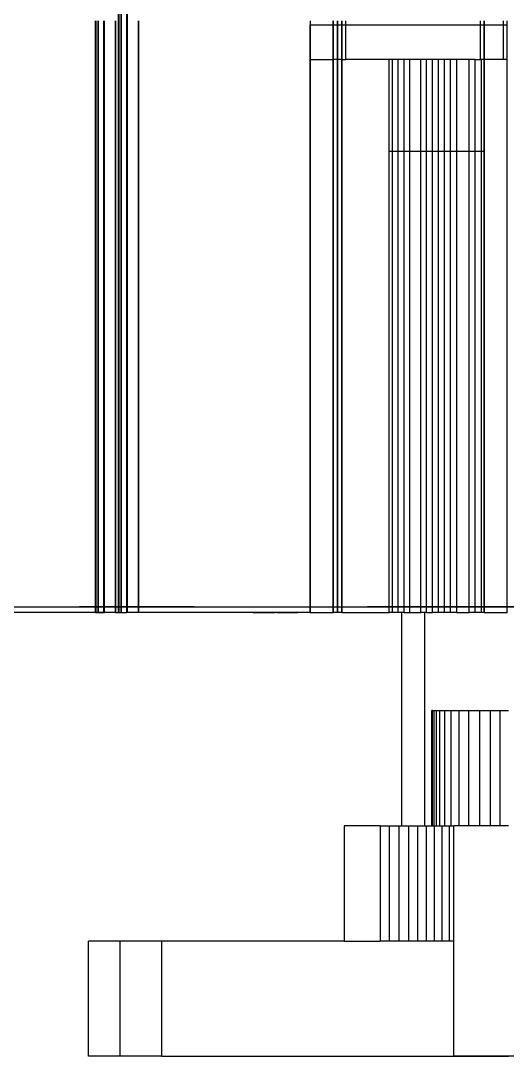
# Model space of a CAD drawing. Extents: x -20.4 to 13.4, y -9.4 to 9.8.
# Drawn here: x -12.57 to -8.34, y -9.38 to -0.39 of the extents above; entities that cross this region are included whole.
import ezdxf

# ---------------------------------------------------------------- set-up
doc = ezdxf.new("R2010")
doc.units = 0
doc.linetypes.add('CENTER', pattern=[50.8, 31.75, -6.35, 6.35, -6.35])
doc.layers.get('0').update_dxf_attribs({"linetype": 'CONTINUOUS'})

msp = doc.modelspace()

# ---------------------------------------------------------------- linework, layer by layer
for p, q in [((-11.7169, -5.525), (-11.7169, 1.0133)), ((-11.7128, -5.525), (-11.7128, 1.0133)), ((-11.6951, -5.525), (-11.6951, 1.0133)), ((-11.691, -5.525), (-11.691, 1.0133)), ((-11.6443, -5.525), (-11.6443, 1.0133)), ((-11.6402, -5.525), (-11.6402, 1.0133)), ((-11.9169, -5.525), (-11.9169, -0.3892)), ((-11.9127, -5.525), (-11.9127, -0.3892)), ((-11.8951, -5.525), (-11.8951, -0.3892)), ((-11.891, -5.525), (-11.891, -0.3892)), ((-11.8443, -5.525), (-11.8443, -0.3892)), ((-11.8401, -5.525), (-11.8401, -0.3892)), ((-11.7447, -5.525), (-11.7447, -0.3892)), ((-11.7405, -5.525), (-11.7405, -0.3892)), ((-11.5447, -5.525), (-11.5447, -0.3892)), ((-11.5405, -5.525), (-11.5405, -0.3892)), ((-10.0547, -0.3892), (-10.0547, -0.425)), ((-10.0547, -0.425), (-10.0505, -0.425)), ((-10.0547, -0.725), (-10.0547, -0.425)), ((-10.0505, -0.425), (-10.0505, -0.3892)), ((-10.0505, -0.425), (-9.8547, -0.425)), ((-10.0505, -0.725), (-10.0505, -0.425)), ((-9.8547, -0.425), (-9.8547, -0.3892)), ((-9.8547, -0.725), (-9.8547, -0.425)), ((-9.8547, -0.425), (-9.8506, -0.425)), ((-9.8506, -0.425), (-9.8506, -0.3892)), ((-9.8506, -0.725), (-9.8506, -0.425)), ((-9.8506, -0.425), (-9.8173, -0.425)), ((-9.8173, -0.425), (-9.8173, -0.3892)), ((-9.8173, -0.725), (-9.8173, -0.425)), ((-9.8173, -0.425), (-9.8132, -0.425)), ((-9.8132, -0.425), (-9.8132, -0.3892)), ((-9.8132, -0.725), (-9.8132, -0.425)), ((-9.8132, -0.425), (-9.78, -0.425)), ((-9.78, -0.425), (-9.78, -0.3892)), ((-9.78, -0.725), (-9.78, -0.425)), ((-9.78, -0.425), (-9.7758, -0.425)), ((-9.7758, -0.425), (-9.7758, -0.3892)), ((-9.7758, -0.425), (-9.7447, -0.425)), ((-9.7758, -0.725), (-9.7758, -0.425)), ((-9.7447, -0.425), (-9.7447, -0.3892)), ((-9.7447, -0.725), (-9.7447, -0.425)), ((-9.7447, -0.425), (-8.5761, -0.425)), ((-8.5761, -0.425), (-8.5761, -0.3892)), ((-8.5761, -0.725), (-8.5761, -0.425)), ((-8.5761, -0.425), (-8.545, -0.425)), ((-8.545, -0.425), (-8.545, -0.3892)), ((-8.545, -0.725), (-8.545, -0.425)), ((-8.545, -0.425), (-8.5408, -0.425)), ((-8.5408, -0.425), (-8.5408, -0.3892)), ((-8.5408, -0.725), (-8.5408, -0.425)), ((-8.5408, -0.425), (-8.3761, -0.425)), ((-8.3761, -0.425), (-8.3761, -0.3892)), ((-8.3761, -0.725), (-8.3761, -0.425)), ((-8.3761, -0.425), (-8.345, -0.425)), ((-8.345, -0.425), (-8.345, -0.3892)), ((-8.345, -0.725), (-8.345, -0.425)), ((-8.345, -0.425), (-8.3409, -0.425)), ((-10.0505, -0.725), (-10.0547, -0.725)), ((-10.0547, -5.525), (-10.0547, -0.725)), ((-10.0505, -5.525), (-10.0505, -0.725)), ((-10.0505, -0.725), (-9.8547, -0.725)), ((-9.8547, -5.525), (-9.8547, -0.725)), ((-9.8547, -0.725), (-9.8506, -0.725)), ((-9.8506, -5.525), (-9.8506, -0.725)), ((-9.8173, -0.725), (-9.8506, -0.725)), ((-9.8173, -5.525), (-9.8173, -0.725)), ((-9.8132, -0.725), (-9.8173, -0.725)), ((-9.8132, -5.525), (-9.8132, -0.725)), ((-9.78, -0.725), (-9.8132, -0.725)), ((-9.78, -5.525), (-9.78, -0.725)), ((-9.78, -0.725), (-9.7758, -0.725)), ((-9.7758, -0.725), (-9.7447, -0.725)), ((-9.7758, -5.525), (-9.7758, -0.725)), ((-9.3675, -0.725), (-9.7447, -0.725)), ((-9.3675, -1.525), (-9.3675, -0.725)), ((-9.3403, -0.725), (-9.3675, -0.725)), ((-9.3403, -1.525), (-9.3403, -0.725)), ((-9.289, -0.725), (-9.3403, -0.725)), ((-9.289, -1.525), (-9.289, -0.725)), ((-9.2391, -0.725), (-9.289, -0.725)), ((-9.2391, -1.525), (-9.2391, -0.725)), ((-9.1901, -0.725), (-9.2391, -0.725)), ((-9.1901, -1.525), (-9.1901, -0.725)), ((-9.0927, -0.725), (-9.1901, -0.725)), ((-9.0927, -1.525), (-9.0927, -0.725)), ((-9.0434, -0.725), (-9.0927, -0.725)), ((-9.0434, -1.525), (-9.0434, -0.725)), ((-8.993, -0.725), (-9.0434, -0.725)), ((-8.993, -1.525), (-8.993, -0.725)), ((-8.9414, -0.725), (-8.993, -0.725)), ((-8.9414, -1.525), (-8.9414, -0.725)), ((-8.8887, -0.725), (-8.9414, -0.725)), ((-8.8887, -1.525), (-8.8887, -0.725)), ((-8.8354, -0.725), (-8.8887, -0.725)), ((-8.8354, -1.525), (-8.8354, -0.725)), ((-8.7816, -0.725), (-8.8354, -0.725)), ((-8.7816, -1.525), (-8.7816, -0.725)), ((-8.6739, -0.725), (-8.7816, -0.725)), ((-8.6739, -1.525), (-8.6739, -0.725)), ((-8.6204, -0.725), (-8.6739, -0.725)), ((-8.6204, -1.525), (-8.6204, -0.725)), ((-8.6204, -0.725), (-8.5761, -0.725)), ((-8.5676, -0.725), (-8.5761, -0.725)), ((-8.5676, -1.525), (-8.5676, -0.725)), ((-8.545, -0.725), (-8.5676, -0.725)), ((-8.545, -1.525), (-8.545, -0.725)), ((-8.5408, -0.725), (-8.545, -0.725)), ((-8.5408, -1.525), (-8.5408, -0.725)), ((-8.3761, -0.725), (-8.5408, -0.725)), ((-8.345, -0.725), (-8.3761, -0.725)), ((-8.345, -5.525), (-8.345, -0.725)), ((-8.345, -0.725), (-8.3409, -0.725)), ((-9.3675, -5.525), (-9.3675, -1.525)), ((-9.3403, -1.525), (-9.3675, -1.525)), ((-9.289, -1.525), (-9.3403, -1.525)), ((-9.3403, -5.525), (-9.3403, -1.525)), ((-9.2391, -1.525), (-9.289, -1.525)), ((-9.289, -5.525), (-9.289, -1.525)), ((-9.1901, -1.525), (-9.2391, -1.525)), ((-9.2391, -5.525), (-9.2391, -1.525)), ((-9.1901, -5.525), (-9.1901, -1.525)), ((-9.0927, -1.525), (-9.1901, -1.525)), ((-9.0434, -1.525), (-9.0927, -1.525)), ((-9.0927, -5.525), (-9.0927, -1.525)), ((-9.0434, -5.525), (-9.0434, -1.525)), ((-8.993, -1.525), (-9.0434, -1.525)), ((-8.993, -5.525), (-8.993, -1.525)), ((-8.9414, -1.525), (-8.993, -1.525)), ((-8.8887, -1.525), (-8.9414, -1.525)), ((-8.9414, -5.525), (-8.9414, -1.525)), ((-8.8354, -1.525), (-8.8887, -1.525)), ((-8.8887, -5.525), (-8.8887, -1.525)), ((-8.7816, -1.525), (-8.8354, -1.525)), ((-8.8354, -5.525), (-8.8354, -1.525)), ((-8.7816, -5.525), (-8.7816, -1.525)), ((-8.6739, -1.525), (-8.7816, -1.525)), ((-8.6739, -5.525), (-8.6739, -1.525)), ((-8.6204, -1.525), (-8.6739, -1.525)), ((-8.5676, -1.525), (-8.6204, -1.525)), ((-8.6204, -5.525), (-8.6204, -1.525)), ((-8.5676, -5.525), (-8.5676, -1.525)), ((-8.545, -1.525), (-8.5676, -1.525)), ((-8.545, -5.525), (-8.545, -1.525)), ((-8.5408, -1.525), (-8.545, -1.525)), ((-8.5408, -5.525), (-8.5408, -1.525)), ((-12.0386, -5.475), (-12.0555, -5.475)), ((-12.0555, -5.475), (-12.0386, -5.475)), ((-12.006, -5.475), (-12.0386, -5.475)), ((-12.0386, -5.475), (-12.006, -5.475)), ((-11.9598, -5.475), (-12.006, -5.475)), ((-12.006, -5.475), (-11.9598, -5.475)), ((-11.9033, -5.475), (-11.9598, -5.475)), ((-11.9598, -5.475), (-11.9033, -5.475)), ((-11.8403, -5.475), (-11.9033, -5.475)), ((-11.9033, -5.475), (-11.8403, -5.475)), ((-11.775, -5.475), (-11.8403, -5.475)), ((-11.8403, -5.475), (-11.775, -5.475)), ((-11.775, -5.475), (-11.712, -5.475)), ((-11.712, -5.475), (-11.775, -5.475)), ((-11.712, -5.475), (-11.6555, -5.475)), ((-11.6555, -5.475), (-11.712, -5.475)), ((-11.6555, -5.475), (-11.6093, -5.475)), ((-11.6093, -5.475), (-11.6555, -5.475)), ((-11.6093, -5.475), (-11.5767, -5.475)), ((-11.5767, -5.475), (-11.6093, -5.475)), ((-11.5767, -5.475), (-11.5598, -5.475)), ((-11.5598, -5.475), (-11.5767, -5.475)), ((-11.5386, -5.475), (-11.5555, -5.475)), ((-11.5555, -5.475), (-11.5386, -5.475)), ((-11.506, -5.475), (-11.5386, -5.475)), ((-11.5386, -5.475), (-11.506, -5.475)), ((-11.4598, -5.475), (-11.506, -5.475)), ((-11.506, -5.475), (-11.4598, -5.475)), ((-11.4033, -5.475), (-11.4598, -5.475)), ((-11.4598, -5.475), (-11.4033, -5.475)), ((-11.3403, -5.475), (-11.4033, -5.475)), ((-11.4033, -5.475), (-11.3403, -5.475)), ((-11.275, -5.475), (-11.3403, -5.475)), ((-11.3403, -5.475), (-11.275, -5.475)), ((-11.275, -5.475), (-11.212, -5.475)), ((-11.212, -5.475), (-11.275, -5.475)), ((-11.212, -5.475), (-11.1555, -5.475)), ((-11.1555, -5.475), (-11.212, -5.475)), ((-11.1555, -5.475), (-11.1093, -5.475)), ((-11.1093, -5.475), (-11.1555, -5.475)), ((-11.1093, -5.475), (-11.0767, -5.475)), ((-11.0767, -5.475), (-11.1093, -5.475)), ((-11.0767, -5.475), (-11.0598, -5.475)), ((-11.0598, -5.475), (-11.0767, -5.475)), ((-9.5386, -5.475), (-9.5555, -5.475)), ((-9.5555, -5.475), (-9.5386, -5.475)), ((-9.506, -5.475), (-9.5386, -5.475)), ((-9.5386, -5.475), (-9.506, -5.475)), ((-9.4598, -5.475), (-9.506, -5.475)), ((-9.506, -5.475), (-9.4598, -5.475)), ((-9.4033, -5.475), (-9.4598, -5.475)), ((-9.4598, -5.475), (-9.4033, -5.475)), ((-9.3077, -5.475), (-9.4077, -5.475)), ((-9.4077, -5.475), (-9.3077, -5.475)), ((-9.2077, -5.475), (-9.4077, -5.475)), ((-9.4077, -5.475), (-9.2077, -5.475)), ((-9.2077, -5.475), (-9.4077, -5.475)), ((-9.4077, -5.475), (-9.2077, -5.475)), ((-9.2077, -5.475), (-9.4077, -5.475)), ((-9.4077, -5.475), (-9.2077, -5.475)), ((-9.4077, -5.475), (-9.3077, -5.475)), ((-9.3077, -5.475), (-9.4077, -5.475)), ((-9.4077, -5.475), (-9.3077, -5.475)), ((-9.4077, -5.475), (-9.3077, -5.475)), ((-9.4077, -5.475), (-9.3077, -5.475)), ((-9.3077, -5.475), (-9.4077, -5.475)), ((-9.4077, -5.475), (-8.0077, -5.475)), ((-9.3077, -5.475), (-9.4077, -5.475)), ((-9.3077, -5.475), (-9.4077, -5.475)), ((-9.4077, -5.475), (-9.3077, -5.475)), ((-9.4077, -5.475), (-9.3077, -5.475)), ((-9.3077, -5.475), (-9.4077, -5.475)), ((-9.1077, -5.475), (-9.4077, -5.475)), ((-9.3403, -5.475), (-9.4033, -5.475)), ((-9.4033, -5.475), (-9.3403, -5.475)), ((-9.3177, -5.475), (-9.3977, -5.475)), ((-9.3977, -5.475), (-9.3177, -5.475)), ((-9.2177, -5.475), (-9.3977, -5.475)), ((-9.3977, -5.475), (-9.2177, -5.475)), ((-9.2177, -5.475), (-9.3977, -5.475)), ((-9.3977, -5.475), (-9.2177, -5.475)), ((-9.2177, -5.475), (-9.3977, -5.475)), ((-9.3977, -5.475), (-9.2177, -5.475)), ((-9.3977, -5.475), (-9.3177, -5.475)), ((-9.3177, -5.475), (-9.3977, -5.475)), ((-9.3977, -5.475), (-9.3177, -5.475)), ((-9.3177, -5.475), (-9.3977, -5.475)), ((-9.3977, -5.475), (-9.3177, -5.475)), ((-9.3177, -5.475), (-9.3977, -5.475)), ((-9.3977, -5.475), (-9.3177, -5.475)), ((-9.3177, -5.475), (-9.3977, -5.475)), ((-9.3977, -5.475), (-9.3177, -5.475)), ((-9.1177, -5.475), (-9.3977, -5.475)), ((-9.3727, -5.475), (-9.3427, -5.475)), ((-9.275, -5.475), (-9.3403, -5.475)), ((-9.3403, -5.475), (-9.275, -5.475)), ((-9.2777, -5.475), (-9.3377, -5.475)), ((-9.2777, -5.475), (-9.3377, -5.475)), ((-9.2777, -5.475), (-9.3377, -5.475)), ((-9.3177, -5.475), (-9.1177, -5.475)), ((-8.0327, -5.475), (-9.3077, -5.475)), ((-8.0327, -5.475), (-9.3077, -5.475)), ((-8.0327, -5.475), (-9.3077, -5.475)), ((-8.0077, -5.475), (-9.3077, -5.475)), ((-9.3077, -5.475), (-9.1077, -5.475)), ((-9.275, -5.475), (-9.212, -5.475)), ((-9.212, -5.475), (-9.275, -5.475)), ((-9.212, -5.475), (-9.1555, -5.475)), ((-9.1555, -5.475), (-9.212, -5.475)), ((-9.2077, -5.475), (-4.9077, -5.475)), ((-4.9077, -5.475), (-9.2077, -5.475)), ((-8.0327, -5.475), (-9.2077, -5.475)), ((-9.1977, -5.475), (-4.9177, -5.475)), ((-4.9177, -5.475), (-9.1977, -5.475)), ((-9.1555, -5.475), (-9.1093, -5.475)), ((-9.1093, -5.475), (-9.1555, -5.475)), ((-9.1093, -5.475), (-9.0767, -5.475)), ((-9.0767, -5.475), (-9.1093, -5.475)), ((-9.0577, -5.475), (-9.1077, -5.475)), ((-9.1077, -5.475), (-9.0577, -5.475)), ((-9.0767, -5.475), (-9.0598, -5.475)), ((-9.0598, -5.475), (-9.0767, -5.475)), ((-8.2577, -5.475), (-9.0577, -5.475)), ((-8.7375, -5.475), (-8.7443, -5.475)), ((-8.7443, -5.475), (-8.7375, -5.475)), ((-8.7375, -5.475), (-8.7443, -5.475)), ((-8.7443, -5.475), (-8.7375, -5.475)), ((-8.7375, -5.475), (-8.7443, -5.475)), ((-8.7443, -5.475), (-8.7375, -5.475)), ((-8.7375, -5.475), (-8.7443, -5.475)), ((-8.7443, -5.475), (-8.7375, -5.475)), ((-8.7245, -5.475), (-8.7375, -5.475)), ((-8.7375, -5.475), (-8.7245, -5.475)), ((-8.7245, -5.475), (-8.7375, -5.475)), ((-8.7375, -5.475), (-8.7245, -5.475)), ((-8.7245, -5.475), (-8.7375, -5.475)), ((-8.7375, -5.475), (-8.7245, -5.475)), ((-8.7245, -5.475), (-8.7375, -5.475)), ((-8.7375, -5.475), (-8.7245, -5.475)), ((-8.706, -5.475), (-8.7245, -5.475)), ((-8.7245, -5.475), (-8.706, -5.475)), ((-8.706, -5.475), (-8.7245, -5.475)), ((-8.7245, -5.475), (-8.706, -5.475)), ((-8.706, -5.475), (-8.7245, -5.475)), ((-8.7245, -5.475), (-8.706, -5.475)), ((-8.706, -5.475), (-8.7245, -5.475)), ((-8.7245, -5.475), (-8.706, -5.475)), ((-8.6834, -5.475), (-8.706, -5.475)), ((-8.706, -5.475), (-8.6834, -5.475)), ((-8.6834, -5.475), (-8.706, -5.475)), ((-8.706, -5.475), (-8.6834, -5.475)), ((-8.6834, -5.475), (-8.706, -5.475)), ((-8.706, -5.475), (-8.6834, -5.475)), ((-8.6834, -5.475), (-8.706, -5.475)), ((-8.706, -5.475), (-8.6834, -5.475)), ((-8.6582, -5.475), (-8.6834, -5.475)), ((-8.6834, -5.475), (-8.6582, -5.475)), ((-8.6582, -5.475), (-8.6834, -5.475)), ((-8.6834, -5.475), (-8.6582, -5.475)), ((-8.6582, -5.475), (-8.6834, -5.475)), ((-8.6834, -5.475), (-8.6582, -5.475)), ((-8.6582, -5.475), (-8.6834, -5.475)), ((-8.6834, -5.475), (-8.6582, -5.475)), ((-8.6321, -5.475), (-8.6582, -5.475)), ((-8.6582, -5.475), (-8.6321, -5.475)), ((-8.6321, -5.475), (-8.6582, -5.475)), ((-8.6582, -5.475), (-8.6321, -5.475)), ((-8.6321, -5.475), (-8.6582, -5.475)), ((-8.6582, -5.475), (-8.6321, -5.475)), ((-8.6321, -5.475), (-8.6582, -5.475)), ((-8.6582, -5.475), (-8.6321, -5.475)), ((-8.6069, -5.475), (-8.6321, -5.475)), ((-8.6321, -5.475), (-8.6069, -5.475)), ((-8.6069, -5.475), (-8.6321, -5.475)), ((-8.6321, -5.475), (-8.6069, -5.475)), ((-8.6069, -5.475), (-8.6321, -5.475)), ((-8.6321, -5.475), (-8.6069, -5.475)), ((-8.6069, -5.475), (-8.6321, -5.475)), ((-8.6321, -5.475), (-8.6069, -5.475)), ((-8.5843, -5.475), (-8.6069, -5.475)), ((-8.6069, -5.475), (-8.5843, -5.475)), ((-8.5843, -5.475), (-8.6069, -5.475)), ((-8.6069, -5.475), (-8.5843, -5.475)), ((-8.5843, -5.475), (-8.6069, -5.475)), ((-8.6069, -5.475), (-8.5843, -5.475)), ((-8.5843, -5.475), (-8.6069, -5.475)), ((-8.6069, -5.475), (-8.5843, -5.475)), ((-8.5658, -5.475), (-8.5843, -5.475)), ((-8.5843, -5.475), (-8.5658, -5.475)), ((-8.5658, -5.475), (-8.5843, -5.475)), ((-8.5843, -5.475), (-8.5658, -5.475)), ((-8.5658, -5.475), (-8.5843, -5.475)), ((-8.5843, -5.475), (-8.5658, -5.475)), ((-8.5658, -5.475), (-8.5843, -5.475)), ((-8.5843, -5.475), (-8.5658, -5.475)), ((-8.5528, -5.475), (-8.5658, -5.475)), ((-8.5658, -5.475), (-8.5528, -5.475)), ((-8.5528, -5.475), (-8.5658, -5.475)), ((-8.5658, -5.475), (-8.5528, -5.475)), ((-8.5528, -5.475), (-8.5658, -5.475)), ((-8.5658, -5.475), (-8.5528, -5.475)), ((-8.5528, -5.475), (-8.5658, -5.475)), ((-8.5658, -5.475), (-8.5528, -5.475)), ((-8.546, -5.475), (-8.5528, -5.475)), ((-8.5528, -5.475), (-8.546, -5.475)), ((-8.546, -5.475), (-8.5528, -5.475)), ((-8.5528, -5.475), (-8.546, -5.475)), ((-8.546, -5.475), (-8.5528, -5.475)), ((-8.5528, -5.475), (-8.546, -5.475)), ((-8.546, -5.475), (-8.5528, -5.475)), ((-8.5528, -5.475), (-8.546, -5.475)), ((-11.9169, -5.525), (-14.7903, -5.525)), ((-12.3314, -5.525), (-12.3617, -5.525)), ((-12.2569, -5.525), (-12.3314, -5.525)), ((-12.1854, -5.525), (-12.2569, -5.525)), ((-12.1173, -5.525), (-12.1854, -5.525)), ((-12.0528, -5.525), (-12.1173, -5.525)), ((-11.9925, -5.525), (-12.0528, -5.525)), ((-11.9367, -5.525), (-11.9925, -5.525)), ((-11.8857, -5.525), (-11.9367, -5.525)), ((-11.9169, -5.525), (-11.9127, -5.525)), ((-11.9127, -5.525), (-11.8951, -5.525)), ((-11.8951, -5.525), (-11.891, -5.525)), ((-11.891, -5.525), (-11.8443, -5.525)), ((-11.8399, -5.525), (-11.8857, -5.525)), ((-11.8443, -5.525), (-11.8401, -5.525)), ((-11.7447, -5.525), (-11.8401, -5.525)), ((-11.7998, -5.525), (-11.8399, -5.525)), ((-11.7655, -5.525), (-11.7998, -5.525)), ((-11.7405, -5.525), (-11.7655, -5.525)), ((-11.7447, -5.525), (-11.7405, -5.525)), ((-11.7405, -5.525), (-11.7169, -5.525)), ((-11.7128, -5.525), (-11.7169, -5.525)), ((-11.7128, -5.525), (-11.6951, -5.525)), ((-11.691, -5.525), (-11.6951, -5.525)), ((-11.691, -5.525), (-11.6443, -5.525)), ((-11.6402, -5.525), (-11.6443, -5.525)), ((-11.5447, -5.525), (-11.6402, -5.525)), ((-11.5743, -5.525), (-11.578, -5.525)), ((-11.5534, -5.525), (-11.5743, -5.525)), ((-11.5293, -5.525), (-11.5534, -5.525)), ((-11.5405, -5.525), (-11.5447, -5.525)), ((-10.0547, -5.525), (-11.5405, -5.525)), ((-11.5021, -5.525), (-11.5293, -5.525)), ((-11.4721, -5.525), (-11.5021, -5.525)), ((-11.4395, -5.525), (-11.4721, -5.525)), ((-11.4045, -5.525), (-11.4395, -5.525)), ((-11.3673, -5.525), (-11.4045, -5.525)), ((-11.3281, -5.525), (-11.3673, -5.525)), ((-11.287, -5.525), (-11.3281, -5.525)), ((-11.2444, -5.525), (-11.287, -5.525)), ((-11.2004, -5.525), (-11.2444, -5.525)), ((-11.1553, -5.525), (-11.2004, -5.525)), ((-11.1091, -5.525), (-11.1553, -5.525)), ((-11.0622, -5.525), (-11.1091, -5.525)), ((-11.0147, -5.525), (-11.0622, -5.525)), ((-10.9669, -5.525), (-11.0147, -5.525)), ((-10.9189, -5.525), (-10.9669, -5.525)), ((-10.8709, -5.525), (-10.9189, -5.525)), ((-10.8232, -5.525), (-10.8709, -5.525)), ((-10.7758, -5.525), (-10.8232, -5.525)), ((-10.729, -5.525), (-10.7758, -5.525)), ((-10.683, -5.525), (-10.729, -5.525)), ((-10.6378, -5.525), (-10.683, -5.525)), ((-10.5936, -5.525), (-10.6378, -5.525)), ((-10.5507, -5.525), (-10.5936, -5.525)), ((-10.5092, -5.525), (-10.5507, -5.525)), ((-10.5493, -5.525), (-10.5277, -5.525)), ((-10.5277, -5.525), (-10.5037, -5.525)), ((-10.4692, -5.525), (-10.5092, -5.525)), ((-10.5037, -5.525), (-10.4809, -5.525)), ((-10.4809, -5.525), (-10.4595, -5.525)), ((-10.4309, -5.525), (-10.4692, -5.525)), ((-10.4595, -5.525), (-10.4399, -5.525)), ((-10.4399, -5.525), (-10.4224, -5.525)), ((-10.3944, -5.525), (-10.4309, -5.525)), ((-10.4224, -5.525), (-10.4072, -5.525)), ((-10.4072, -5.525), (-10.3946, -5.525)), ((-10.3946, -5.525), (-10.385, -5.525)), ((-10.36, -5.525), (-10.3944, -5.525)), ((-10.385, -5.525), (-10.3784, -5.525)), ((-10.3784, -5.525), (-10.3732, -5.525)), ((-10.3732, -5.525), (-10.3667, -5.525)), ((-10.3667, -5.525), (-10.3566, -5.525)), ((-10.3278, -5.525), (-10.36, -5.525)), ((-10.3433, -5.525), (-10.3275, -5.525)), ((-10.298, -5.525), (-10.3278, -5.525)), ((-10.3275, -5.525), (-10.3097, -5.525)), ((-10.3097, -5.525), (-10.2905, -5.525)), ((-10.2707, -5.525), (-10.298, -5.525)), ((-10.2905, -5.525), (-10.2707, -5.525)), ((-10.2461, -5.525), (-10.2707, -5.525)), ((-10.2707, -5.525), (-10.2508, -5.525)), ((-10.2508, -5.525), (-10.2315, -5.525)), ((-10.2243, -5.525), (-10.2461, -5.525)), ((-10.2315, -5.525), (-10.2134, -5.525)), ((-10.2055, -5.525), (-10.2243, -5.525)), ((-10.2134, -5.525), (-10.1971, -5.525)), ((-10.19, -5.525), (-10.2055, -5.525)), ((-10.1971, -5.525), (-10.1834, -5.525)), ((-10.1778, -5.525), (-10.19, -5.525)), ((-10.1834, -5.525), (-10.1727, -5.525)), ((-10.1691, -5.525), (-10.1778, -5.525)), ((-10.1727, -5.525), (-10.1657, -5.525)), ((-10.1641, -5.525), (-10.1691, -5.525)), ((-10.1657, -5.525), (-10.1629, -5.525)), ((-10.1629, -5.525), (-10.1641, -5.525)), ((-10.0547, -5.525), (-10.0505, -5.525)), ((-10.0505, -5.525), (-9.8547, -5.525)), ((-9.8506, -5.525), (-9.8547, -5.525)), ((-9.8173, -5.525), (-9.8506, -5.525)), ((-9.8132, -5.525), (-9.8173, -5.525)), ((-9.78, -5.525), (-9.8132, -5.525)), ((-9.7758, -5.525), (-9.78, -5.525)), ((-9.7758, -5.525), (-9.3675, -5.525)), ((-9.3403, -5.525), (-9.3675, -5.525)), ((-9.289, -5.525), (-9.3403, -5.525)), ((-9.2598, -5.525), (-9.289, -5.525)), ((-9.2598, -7.375), (-9.2598, -5.525)), ((-9.2391, -5.525), (-9.2598, -5.525)), ((-9.2391, -5.525), (-9.1901, -5.525)), ((-9.1901, -5.525), (-9.0927, -5.525)), ((-9.0598, -5.525), (-9.0927, -5.525)), ((-9.0598, -7.375), (-9.0598, -5.525)), ((-9.0434, -5.525), (-9.0598, -5.525)), ((-9.0434, -5.525), (-8.993, -5.525)), ((-8.9414, -5.525), (-8.993, -5.525)), ((-8.8887, -5.525), (-8.9414, -5.525)), ((-8.8354, -5.525), (-8.8887, -5.525)), ((-8.7816, -5.525), (-8.8354, -5.525)), ((-8.7816, -5.525), (-8.6739, -5.525)), ((-8.6204, -5.525), (-8.6739, -5.525)), ((-8.5676, -5.525), (-8.6204, -5.525)), ((-8.545, -5.525), (-8.5676, -5.525)), ((-8.545, -5.525), (-8.5408, -5.525)), ((-8.5408, -5.525), (-8.345, -5.525)), ((-8.3409, -5.525), (-8.345, -5.525)), ((-8.9974, -6.375), (-8.9968, -6.375)), ((-8.9974, -7.375), (-8.9974, -6.375)), ((-8.9968, -7.375), (-8.9968, -6.375)), ((-8.991, -6.375), (-8.9968, -6.375)), ((-8.991, -7.375), (-8.991, -6.375)), ((-8.991, -6.375), (-8.9786, -6.375)), ((-8.9786, -7.375), (-8.9786, -6.375)), ((-8.9786, -6.375), (-8.9578, -6.375)), ((-8.9578, -6.375), (-8.9272, -6.375)), ((-8.9578, -7.375), (-8.9578, -6.375)), ((-8.9272, -6.375), (-8.8851, -6.375)), ((-8.9272, -7.375), (-8.9272, -6.375)), ((-8.8851, -6.375), (-8.8301, -6.375)), ((-8.8851, -7.375), (-8.8851, -6.375)), ((-8.8301, -6.375), (-8.7605, -6.375)), ((-8.8301, -7.375), (-8.8301, -6.375)), ((-8.7605, -6.375), (-8.6758, -6.375)), ((-8.7605, -7.375), (-8.7605, -6.375)), ((-8.6758, -6.375), (-8.5821, -6.375)), ((-8.6758, -7.375), (-8.6758, -6.375)), ((-8.5821, -6.375), (-8.4889, -6.375)), ((-8.5821, -7.375), (-8.5821, -6.375)), ((-8.4889, -6.375), (-8.4052, -6.375)), ((-8.4889, -7.375), (-8.4889, -6.375)), ((-8.4052, -6.375), (-8.3334, -6.375)), ((-8.4052, -7.375), (-8.4052, -6.375)), ((-9.4475, -7.375), (-9.7594, -7.375)), ((-9.7594, -7.375), (-9.7594, -8.375)), ((-9.4475, -7.375), (-9.3661, -7.375)), ((-9.4475, -7.375), (-9.4475, -8.375)), ((-9.3661, -8.375), (-9.3661, -7.375)), ((-9.3661, -7.375), (-9.2817, -7.375)), ((-9.2817, -8.375), (-9.2817, -7.375)), ((-9.2817, -7.375), (-9.2598, -7.375)), ((-9.2598, -7.375), (-9.1982, -7.375)), ((-9.1982, -8.375), (-9.1982, -7.375)), ((-9.1982, -7.375), (-9.1187, -7.375)), ((-9.1187, -8.375), (-9.1187, -7.375)), ((-9.1187, -7.375), (-9.0598, -7.375)), ((-9.0598, -7.375), (-9.0442, -7.375)), ((-9.0442, -8.375), (-9.0442, -7.375)), ((-9.0442, -7.375), (-8.9974, -7.375)), ((-8.9968, -7.375), (-8.9974, -7.375)), ((-8.9968, -7.375), (-8.991, -7.375)), ((-8.991, -7.375), (-8.9786, -7.375)), ((-8.9786, -7.375), (-8.9741, -7.375)), ((-8.9741, -8.375), (-8.9741, -7.375)), ((-8.9741, -7.375), (-8.9578, -7.375)), ((-8.9578, -7.375), (-8.9272, -7.375)), ((-8.9272, -7.375), (-8.9082, -7.375)), ((-8.9082, -8.375), (-8.9082, -7.375)), ((-8.9082, -7.375), (-8.8851, -7.375)), ((-8.8851, -7.375), (-8.8459, -7.375)), ((-8.8459, -8.375), (-8.8459, -7.375)), ((-8.8459, -7.375), (-8.8301, -7.375)), ((-8.8301, -7.375), (-8.8071, -7.375)), ((-8.8071, -8.375), (-8.8071, -7.375)), ((-8.7605, -7.375), (-8.8071, -7.375)), ((-8.6758, -7.375), (-8.7605, -7.375)), ((-8.5821, -7.375), (-8.6758, -7.375)), ((-8.4889, -7.375), (-8.5821, -7.375)), ((-8.4052, -7.375), (-8.4889, -7.375)), ((-8.3334, -7.375), (-8.4052, -7.375)), ((-11.9771, -9.375), (-11.9771, -8.375)), ((-11.7022, -8.375), (-11.9771, -8.375)), ((-11.3431, -8.375), (-11.7022, -8.375)), ((-11.7022, -9.375), (-11.7022, -8.375)), ((-11.3431, -9.375), (-11.3431, -8.375)), ((-9.7594, -8.375), (-11.3431, -8.375)), ((-9.7594, -8.375), (-9.4475, -8.375)), ((-9.3661, -8.375), (-9.4475, -8.375)), ((-9.2817, -8.375), (-9.3661, -8.375)), ((-9.1982, -8.375), (-9.2817, -8.375)), ((-9.1187, -8.375), (-9.1982, -8.375)), ((-9.0442, -8.375), (-9.1187, -8.375)), ((-8.9741, -8.375), (-9.0442, -8.375)), ((-8.9082, -8.375), (-8.9741, -8.375)), ((-8.8459, -8.375), (-8.9082, -8.375)), ((-8.8071, -8.375), (-8.8459, -8.375)), ((-8.8071, -9.375), (-8.8071, -8.375)), ((-11.7022, -9.375), (-11.9771, -9.375)), ((-11.3431, -9.375), (-11.7022, -9.375)), ((-11.3431, -9.375), (-8.8071, -9.375)), ((-8.9974, -9.375), (-8.9968, -9.375)), ((-8.9968, -9.375), (-8.991, -9.375)), ((-8.991, -9.375), (-8.9786, -9.375)), ((-8.9842, -9.375), (-8.9801, -9.375)), ((-8.9801, -9.375), (-8.9776, -9.375)), ((-8.9786, -9.375), (-8.9578, -9.375)), ((-8.9578, -9.375), (-8.9272, -9.375)), ((-8.9272, -9.375), (-8.8851, -9.375)), ((-8.8851, -9.375), (-8.8301, -9.375)), ((-8.8301, -9.375), (-8.7605, -9.375)), ((1.6544, -9.375), (-8.8071, -9.375)), ((-8.7605, -9.375), (-8.6758, -9.375)), ((-8.6758, -9.375), (-8.5821, -9.375)), ((-8.5821, -9.375), (-8.4889, -9.375)), ((-8.4889, -9.375), (-8.4052, -9.375)), ((-8.4052, -9.375), (-8.3334, -9.375))]:
    msp.add_line(p, q)
at = {"linetype": 'CENTER'}
for q in [(3.9923, -5.475), (3.4923, -5.475), (3.9923, -5.475), (3.9923, -5.475), (3.9923, -5.475), (3.9923, -5.475)]:
    msp.add_line((-20.41, -5.475), q, dxfattribs=at)

doc.saveas('drawing.dxf')
